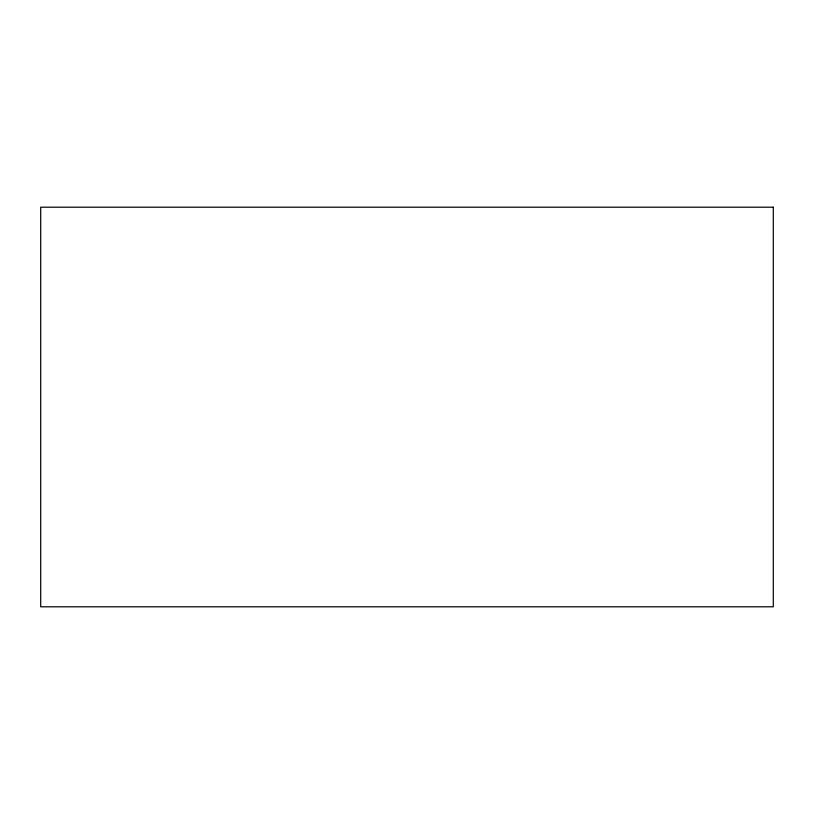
<?xml version="1.0" encoding="UTF-8"?>
<svg xmlns="http://www.w3.org/2000/svg" width="814" height="814" viewBox="0 0 814 814"><rect width="100%" height="100%" fill="white"/><g stroke="black" fill="none" stroke-linecap="round" stroke-linejoin="round"><path stroke-width="1.22" d="M773.3 207.204L40.7 207.204L40.7 606.796L773.3 606.796L773.3 207.204"/></g></svg>
